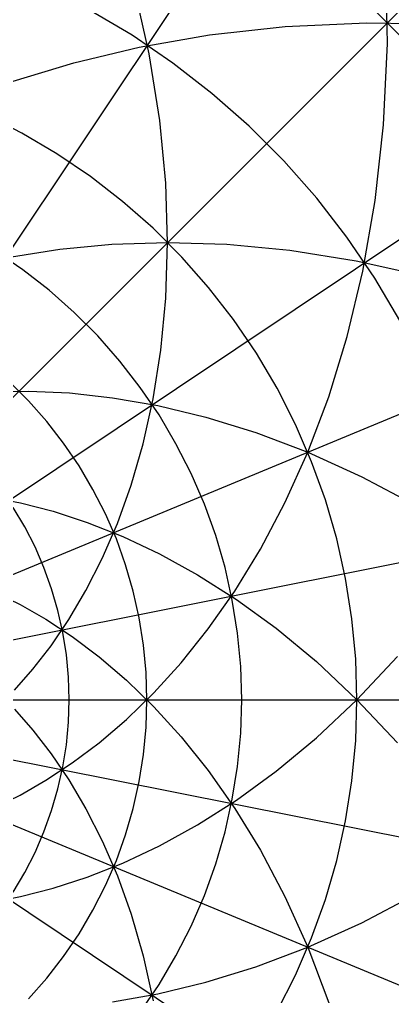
# Model space of a CAD drawing. Header units: metres. Extents: x -40000 to 40000, y -40000 to 40000.
# Drawn here: x 7.42 to 16.38, y -7.12 to 16.33 of the extents above; entities that cross this region are included whole.
import ezdxf

# ---------------------------------------------------------------- set-up
doc = ezdxf.new("R2010")
doc.units = ezdxf.units.M

msp = doc.modelspace()

# ---------------------------------------------------------------- linework, layer by layer
at = {"color": 0}
for p, q in [((16.257, 15.754), (16.224, 17.83)), ((10.539, 15.507), (10.163, 17.185)), ((13.807, 16.166), (15.754, 16.257)), ((15.754, 16.257), (17.83, 16.224)), ((10.294, 15.671), (11.987, 15.966)), ((11.987, 15.966), (13.807, 16.166)), ((16.166, 13.807), (16.257, 15.754)), ((8.724, 15.294), (10.294, 15.671)), ((10.792, 13.912), (10.539, 15.507)), ((7.274, 14.849), (8.724, 15.294)), ((10.935, 12.403), (10.792, 13.912)), ((15.966, 11.987), (16.166, 13.807)), ((10.98, 10.98), (10.935, 12.403)), ((15.671, 10.294), (15.966, 11.987)), ((7.229, 10.637), (8.393, 10.821)), ((8.393, 10.821), (9.644, 10.938)), ((9.644, 10.938), (10.98, 10.98)), ((10.938, 9.644), (10.98, 10.98)), ((10.98, 10.98), (12.403, 10.935)), ((12.403, 10.935), (13.912, 10.792)), ((13.912, 10.792), (15.507, 10.539)), ((15.507, 10.539), (17.185, 10.163)), ((15.294, 8.724), (15.671, 10.294)), ((10.821, 8.393), (10.938, 9.644)), ((14.849, 7.274), (15.294, 8.724)), ((10.637, 7.229), (10.821, 8.393)), ((6.732, 7.398), (7.649, 7.412)), ((7.649, 7.412), (8.624, 7.366)), ((8.624, 7.366), (9.658, 7.251)), ((14.346, 5.942), (14.849, 7.274)), ((9.658, 7.251), (10.749, 7.061)), ((10.395, 6.148), (10.637, 7.229)), ((10.749, 7.061), (11.895, 6.785)), ((11.895, 6.785), (13.095, 6.415)), ((13.095, 6.415), (14.346, 5.942)), ((10.106, 5.149), (10.395, 6.148)), ((13.796, 4.724), (14.346, 5.942)), ((14.346, 5.942), (15.644, 5.356)), ((15.644, 5.356), (16.983, 4.646)), ((9.775, 4.23), (10.106, 5.149)), ((6.702, 4.869), (7.448, 4.727)), ((7.448, 4.727), (8.231, 4.525)), ((13.209, 3.614), (13.796, 4.724)), ((8.231, 4.525), (9.05, 4.259)), ((9.05, 4.259), (9.903, 3.921)), ((9.411, 3.388), (9.775, 4.23)), ((9.903, 3.921), (10.787, 3.505)), ((12.593, 2.608), (13.209, 3.614)), ((9.02, 2.621), (9.411, 3.388)), ((10.787, 3.505), (11.698, 3.003)), ((11.698, 3.003), (12.633, 2.41)), ((6.834, 2.582), (7.436, 2.288)), ((8.609, 1.924), (9.02, 2.621)), ((11.957, 1.702), (12.593, 2.608)), ((12.633, 2.41), (13.586, 1.716)), ((7.436, 2.288), (8.055, 1.934)), ((8.055, 1.934), (8.69, 1.517)), ((8.182, 1.296), (8.609, 1.924)), ((11.307, 0.89), (11.957, 1.702)), ((13.586, 1.716), (14.554, 0.916)), ((8.69, 1.517), (9.337, 1.031)), ((7.745, 0.732), (8.182, 1.296)), ((9.337, 1.031), (9.991, 0.471)), ((15.528, 0), (16.503, 1.038)), ((7.302, 0.229), (7.745, 0.732)), ((10.65, 0.167), (11.307, 0.89)), ((14.554, 0.916), (15.528, 0)), ((9.991, 0.471), (10.65, -0.167)), ((9.991, -0.471), (10.65, 0.167)), ((14.554, -0.916), (15.528, 0)), ((7.302, -0.229), (7.745, -0.732)), ((10.65, -0.167), (11.307, -0.89)), ((15.528, 0), (16.503, -1.038)), ((9.337, -1.031), (9.991, -0.471)), ((7.745, -0.732), (8.182, -1.296)), ((11.307, -0.89), (11.957, -1.702)), ((13.586, -1.716), (14.554, -0.916)), ((8.69, -1.517), (9.337, -1.031)), ((8.182, -1.296), (8.609, -1.924)), ((8.055, -1.934), (8.69, -1.517)), ((11.957, -1.702), (12.593, -2.608)), ((12.633, -2.41), (13.586, -1.716)), ((7.436, -2.288), (8.055, -1.934)), ((8.609, -1.924), (9.02, -2.621)), ((6.834, -2.582), (7.436, -2.288)), ((11.698, -3.003), (12.633, -2.41)), ((9.02, -2.621), (9.411, -3.388)), ((12.593, -2.608), (13.209, -3.614)), ((10.787, -3.505), (11.698, -3.003)), ((9.411, -3.388), (9.775, -4.23)), ((9.903, -3.921), (10.787, -3.505)), ((13.209, -3.614), (13.796, -4.724)), ((9.05, -4.259), (9.903, -3.921)), ((8.231, -4.525), (9.05, -4.259)), ((9.775, -4.23), (10.106, -5.149)), ((7.448, -4.727), (8.231, -4.525)), ((15.644, -5.356), (16.983, -4.646)), ((6.702, -4.869), (7.448, -4.727)), ((13.796, -4.724), (14.346, -5.942)), ((10.106, -5.149), (10.395, -6.148)), ((14.346, -5.942), (15.644, -5.356)), ((13.095, -6.415), (14.346, -5.942)), ((14.346, -5.942), (14.849, -7.274)), ((10.395, -6.148), (10.637, -7.229)), ((11.895, -6.785), (13.095, -6.415)), ((10.749, -7.061), (11.895, -6.785)), ((9.658, -7.251), (10.749, -7.061))]:
    msp.add_line(p, q, dxfattribs=at)
at = {"layer": '1', "color": 1}
for p, q in [((0.077, 0.116), (22222.8, 33258.8)), ((0.099, 0.099), (28284.3, 28284.3)), ((0.116, 0.077), (33258.8, 22222.8)), ((0.129, 0.053), (36955.2, 15307.3)), ((0.137, 0.027), (39231.4, 7803.61)), ((16.764, 15.742), (15.742, 16.764)), ((10.126, 15.955), (9.104, 16.56)), ((11.107, 15.288), (10.126, 15.955)), ((12.045, 14.56), (11.107, 15.288)), ((12.936, 13.775), (12.045, 14.56)), ((7.481, 13.607), (6.612, 14.05)), ((8.32, 13.111), (7.481, 13.607)), ((13.775, 12.936), (12.936, 13.775)), ((9.127, 12.562), (8.32, 13.111)), ((14.56, 12.045), (13.775, 12.936)), ((9.898, 11.965), (9.127, 12.562)), ((10.63, 11.319), (9.898, 11.965)), ((15.288, 11.107), (14.56, 12.045)), ((11.319, 10.63), (10.63, 11.319)), ((15.955, 10.126), (15.288, 11.107)), ((7.5, 10.323), (6.837, 10.774)), ((11.965, 9.898), (11.319, 10.63)), ((8.133, 9.832), (7.5, 10.323)), ((16.56, 9.104), (15.955, 10.126)), ((12.562, 9.127), (11.965, 9.898)), ((8.735, 9.302), (8.133, 9.832)), ((9.302, 8.735), (8.735, 9.302)), ((13.111, 8.32), (12.562, 9.127)), ((9.832, 8.133), (9.302, 8.735)), ((13.607, 7.481), (13.111, 8.32)), ((10.323, 7.5), (9.832, 8.133)), ((7.643, 7.178), (7.178, 7.643)), ((10.774, 6.837), (10.323, 7.5)), ((14.05, 6.612), (13.607, 7.481)), ((8.079, 6.683), (7.643, 7.178)), ((11.181, 6.147), (10.774, 6.837)), ((8.483, 6.163), (8.079, 6.683)), ((14.438, 5.716), (14.05, 6.612)), ((8.853, 5.618), (8.483, 6.163)), ((11.546, 5.433), (11.181, 6.147)), ((14.768, 4.798), (14.438, 5.716)), ((9.188, 5.051), (8.853, 5.618)), ((11.864, 4.697), (11.546, 5.433)), ((9.487, 4.464), (9.188, 5.051)), ((12.135, 3.943), (11.864, 4.697)), ((15.04, 3.862), (14.768, 4.798)), ((7.55, 4.151), (7.275, 4.617)), ((9.749, 3.86), (9.487, 4.464)), ((7.796, 3.668), (7.55, 4.151)), ((9.972, 3.24), (9.749, 3.86)), ((12.359, 3.173), (12.135, 3.943)), ((15.253, 2.91), (15.04, 3.862)), ((8.011, 3.172), (7.796, 3.668)), ((8.194, 2.662), (8.011, 3.172)), ((10.156, 2.608), (9.972, 3.24)), ((12.534, 2.391), (12.359, 3.173)), ((15.406, 1.946), (15.253, 2.91)), ((8.345, 2.143), (8.194, 2.662)), ((10.299, 1.965), (10.156, 2.608)), ((12.659, 1.599), (12.534, 2.391)), ((8.463, 1.614), (8.345, 2.143)), ((10.402, 1.314), (10.299, 1.965)), ((15.498, 0.975), (15.406, 1.946)), ((8.548, 1.08), (8.463, 1.614)), ((12.735, 0.801), (12.659, 1.599)), ((10.464, 0.658), (10.402, 1.314)), ((8.599, 0.541), (8.548, 1.08)), ((15.528, 0), (15.498, 0.975)), ((12.76, 0), (12.735, 0.801)), ((8.616, 0), (8.599, 0.541)), ((10.485, 0), (10.464, 0.658)), ((0.139, 0), (40000, 0.007)), ((8.599, -0.541), (8.616, 0)), ((10.464, -0.658), (10.485, 0)), ((12.735, -0.801), (12.76, 0)), ((15.498, -0.975), (15.528, 0)), ((0.116, -0.077), (33258.8, -22222.8)), ((0.129, -0.053), (36955.2, -15307.3)), ((0.137, -0.027), (39231.4, -7803.61)), ((8.548, -1.08), (8.599, -0.541)), ((10.402, -1.314), (10.464, -0.658)), ((12.659, -1.599), (12.735, -0.801)), ((8.463, -1.614), (8.548, -1.08)), ((15.406, -1.946), (15.498, -0.975)), ((10.299, -1.965), (10.402, -1.314)), ((8.345, -2.143), (8.463, -1.614)), ((12.534, -2.391), (12.659, -1.599)), ((10.156, -2.608), (10.299, -1.965)), ((15.253, -2.91), (15.406, -1.946)), ((8.194, -2.662), (8.345, -2.143)), ((12.359, -3.173), (12.534, -2.391)), ((8.011, -3.172), (8.194, -2.662)), ((9.972, -3.24), (10.156, -2.608)), ((15.04, -3.862), (15.253, -2.91)), ((7.796, -3.668), (8.011, -3.172)), ((9.749, -3.86), (9.972, -3.24)), ((12.135, -3.943), (12.359, -3.173)), ((7.55, -4.151), (7.796, -3.668)), ((9.487, -4.464), (9.749, -3.86)), ((11.864, -4.697), (12.135, -3.943)), ((14.768, -4.798), (15.04, -3.862)), ((7.275, -4.617), (7.55, -4.151)), ((9.188, -5.051), (9.487, -4.464)), ((11.546, -5.433), (11.864, -4.697)), ((14.438, -5.716), (14.768, -4.798)), ((8.853, -5.618), (9.188, -5.051)), ((8.483, -6.163), (8.853, -5.618)), ((11.181, -6.147), (11.546, -5.433)), ((14.05, -6.612), (14.438, -5.716)), ((8.079, -6.683), (8.483, -6.163)), ((10.774, -6.837), (11.181, -6.147)), ((7.643, -7.178), (8.079, -6.683)), ((13.607, -7.481), (14.05, -6.612)), ((10.323, -7.5), (10.774, -6.837))]:
    msp.add_line(p, q, dxfattribs=at)

doc.saveas('drawing.dxf')
